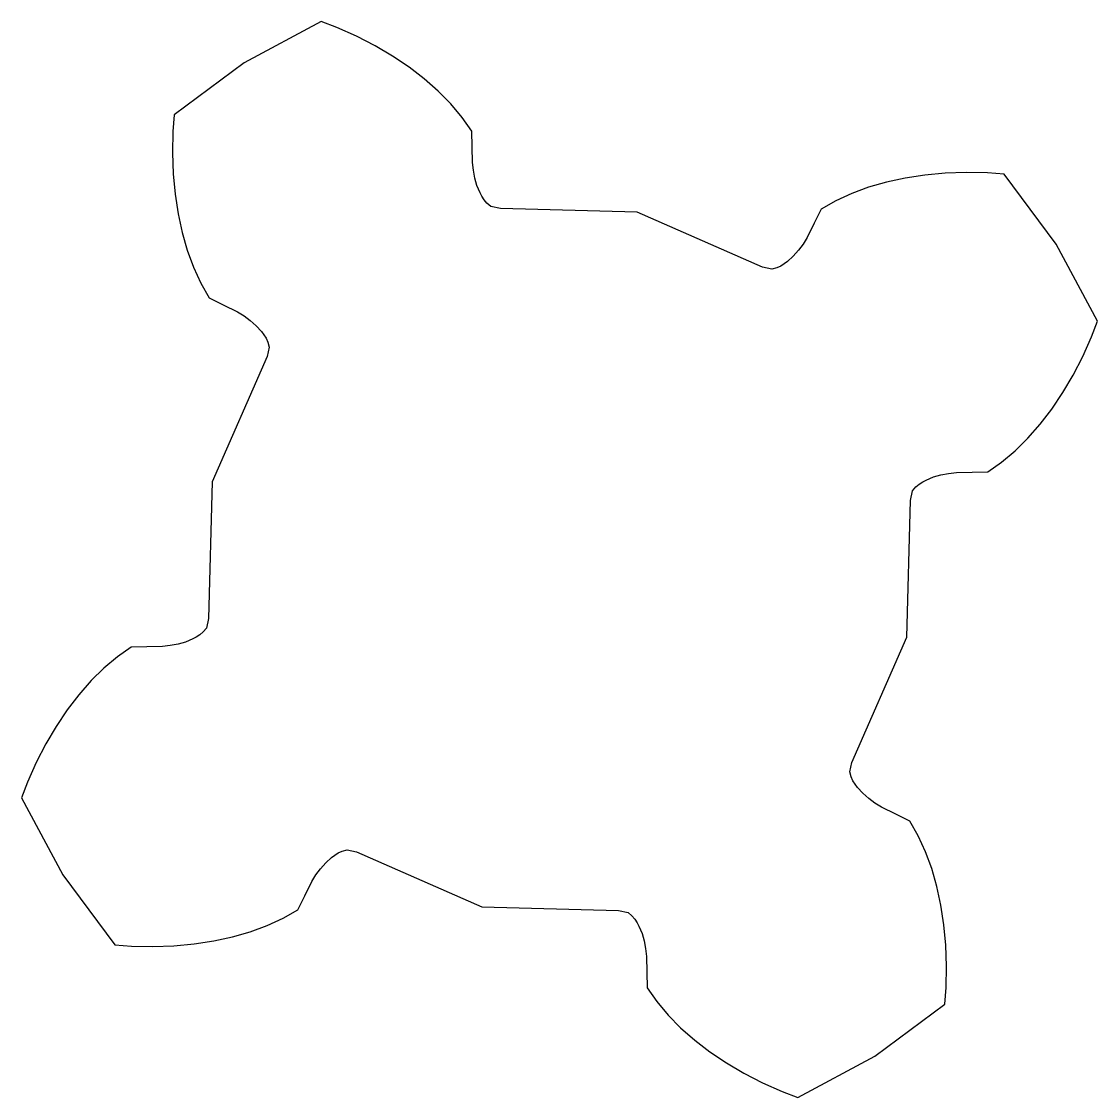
# Model space of a CAD drawing. Extents: x 0.1 to 2.19, y 0.1 to 2.19.
import ezdxf

# ---------------------------------------------------------------- set-up
doc = ezdxf.new("R2010")
doc.units = 0
doc.layers.get('0').update_dxf_attribs({"linetype": 'CONTINUOUS'})

msp = doc.modelspace()

# ---------------------------------------------------------------- linework, layer by layer
at = {"color": 7}
msp.add_lwpolyline([(0.430389, 0.988342), (0.415995, 0.982416), (0.401602, 0.978465), (0.386644, 0.975642), (0.371687, 0.973949), (0.340924, 0.973385), (0.310444, 0.972538), (0.283633, 0.953629), (0.257669, 0.931898), (0.232833, 0.907345), (0.208844, 0.879969), (0.186267, 0.850336), (0.164818, 0.818445), (0.144498, 0.784296), (0.125871, 0.748171), (0.108938, 0.709789), (0.097367, 0.679873), (0.177518, 0.530013), (0.278835, 0.3937), (0.311009, 0.391442), (0.352778, 0.390596), (0.3937, 0.392007), (0.432929, 0.395676), (0.471029, 0.401602), (0.507435, 0.409505), (0.542149, 0.419382), (0.575169, 0.431518), (0.605931, 0.445629), (0.634435, 0.461998), (0.648264, 0.489373), (0.661811, 0.516749), (0.669713, 0.529731), (0.678744, 0.541867), (0.688622, 0.553438), (0.699629, 0.563598), (0.70612, 0.568396), (0.712893, 0.572629), (0.720795, 0.576016), (0.730391, 0.578556), (0.748735, 0.574605), (0.992293, 0.467925), (1.258147, 0.460869), (1.276491, 0.456353), (1.283829, 0.450145), (1.289473, 0.443653), (1.293989, 0.43688), (1.297658, 0.430107), (1.303584, 0.415996), (1.307535, 0.40132), (1.310358, 0.386645), (1.312051, 0.371405), (1.312615, 0.340642), (1.313462, 0.310162), (1.332371, 0.283351), (1.354102, 0.257387), (1.378655, 0.232551), (1.406031, 0.208562), (1.435664, 0.185985), (1.467555, 0.164536), (1.501704, 0.144498), (1.537829, 0.125871), (1.576211, 0.108656), (1.606127, 0.097085), (1.755987, 0.177236), (1.8923, 0.278553), (1.894558, 0.310727), (1.895404, 0.352496), (1.893993, 0.393418), (1.890324, 0.432929), (1.884398, 0.470747), (1.876495, 0.507436), (1.866618, 0.542149), (1.854482, 0.574887), (1.840371, 0.605649), (1.824002, 0.634153), (1.796627, 0.647982), (1.769251, 0.661529), (1.756269, 0.669431), (1.744133, 0.678462), (1.732562, 0.68834), (1.722402, 0.699629), (1.717604, 0.705838), (1.713371, 0.712611), (1.709984, 0.720513), (1.707444, 0.730109), (1.711395, 0.748453), (1.818075, 0.992011), (1.825131, 1.257865), (1.829647, 1.276209), (1.835855, 1.283829), (1.842347, 1.289191), (1.84912, 1.293707), (1.855893, 1.297376), (1.870004, 1.303302), (1.88468, 1.307253), (1.899355, 1.310076), (1.914595, 1.311769), (1.945358, 1.312333), (1.975838, 1.31318), (2.002649, 1.332089), (2.028613, 1.35382), (2.053449, 1.378656), (2.077438, 1.405749), (2.100015, 1.435382), (2.121464, 1.467273), (2.141502, 1.501422), (2.160129, 1.537547), (2.177344, 1.575929), (2.188915, 1.605845), (2.108764, 1.755705), (2.007447, 1.892018), (1.975273, 1.894276), (1.933504, 1.895122), (1.892582, 1.893711), (1.853071, 1.890042), (1.815253, 1.884116), (1.778564, 1.876213), (1.743851, 1.866336), (1.711113, 1.8542), (1.680351, 1.840089), (1.651847, 1.82372), (1.638018, 1.796627), (1.624471, 1.768969), (1.616569, 1.755987), (1.607538, 1.743851), (1.59766, 1.73228), (1.586371, 1.72212), (1.580162, 1.717322), (1.573389, 1.713089), (1.565487, 1.709702), (1.555891, 1.707162), (1.537547, 1.711113), (1.293989, 1.818076), (1.028135, 1.824849), (1.009791, 1.829365), (1.002171, 1.835573), (0.996809, 1.842065), (0.992293, 1.848838), (0.988624, 1.855611), (0.982698, 1.870005), (0.978747, 1.884398), (0.975924, 1.899356), (0.974231, 1.914313), (0.973667, 1.945076), (0.97282, 1.975556), (0.953911, 2.002367), (0.93218, 2.028331), (0.907344, 2.053167), (0.880251, 2.077156), (0.850618, 2.099733), (0.818727, 2.121182), (0.784578, 2.141502), (0.748453, 2.160129), (0.710071, 2.177062), (0.680155, 2.188633), (0.530295, 2.108482), (0.393982, 2.007165), (0.391724, 1.974991), (0.390878, 1.933222), (0.392289, 1.8923), (0.395958, 1.853071), (0.401884, 1.814971), (0.409787, 1.778565), (0.419664, 1.743851), (0.4318, 1.710831), (0.445911, 1.680069), (0.46228, 1.651565), (0.489373, 1.637736), (0.517031, 1.624189), (0.530013, 1.616287), (0.542149, 1.607256), (0.55372, 1.597378), (0.56388, 1.586371), (0.568678, 1.57988), (0.572911, 1.573107), (0.576298, 1.565205), (0.578838, 1.555609), (0.574887, 1.537265), (0.467924, 1.293707), (0.461151, 1.027853), (0.456635, 1.009509), (0.450427, 1.002171), (0.443935, 0.996527), (0.437162, 0.992011), (0.430389, 0.988342)], close=True, dxfattribs=at)

doc.saveas('drawing.dxf')
